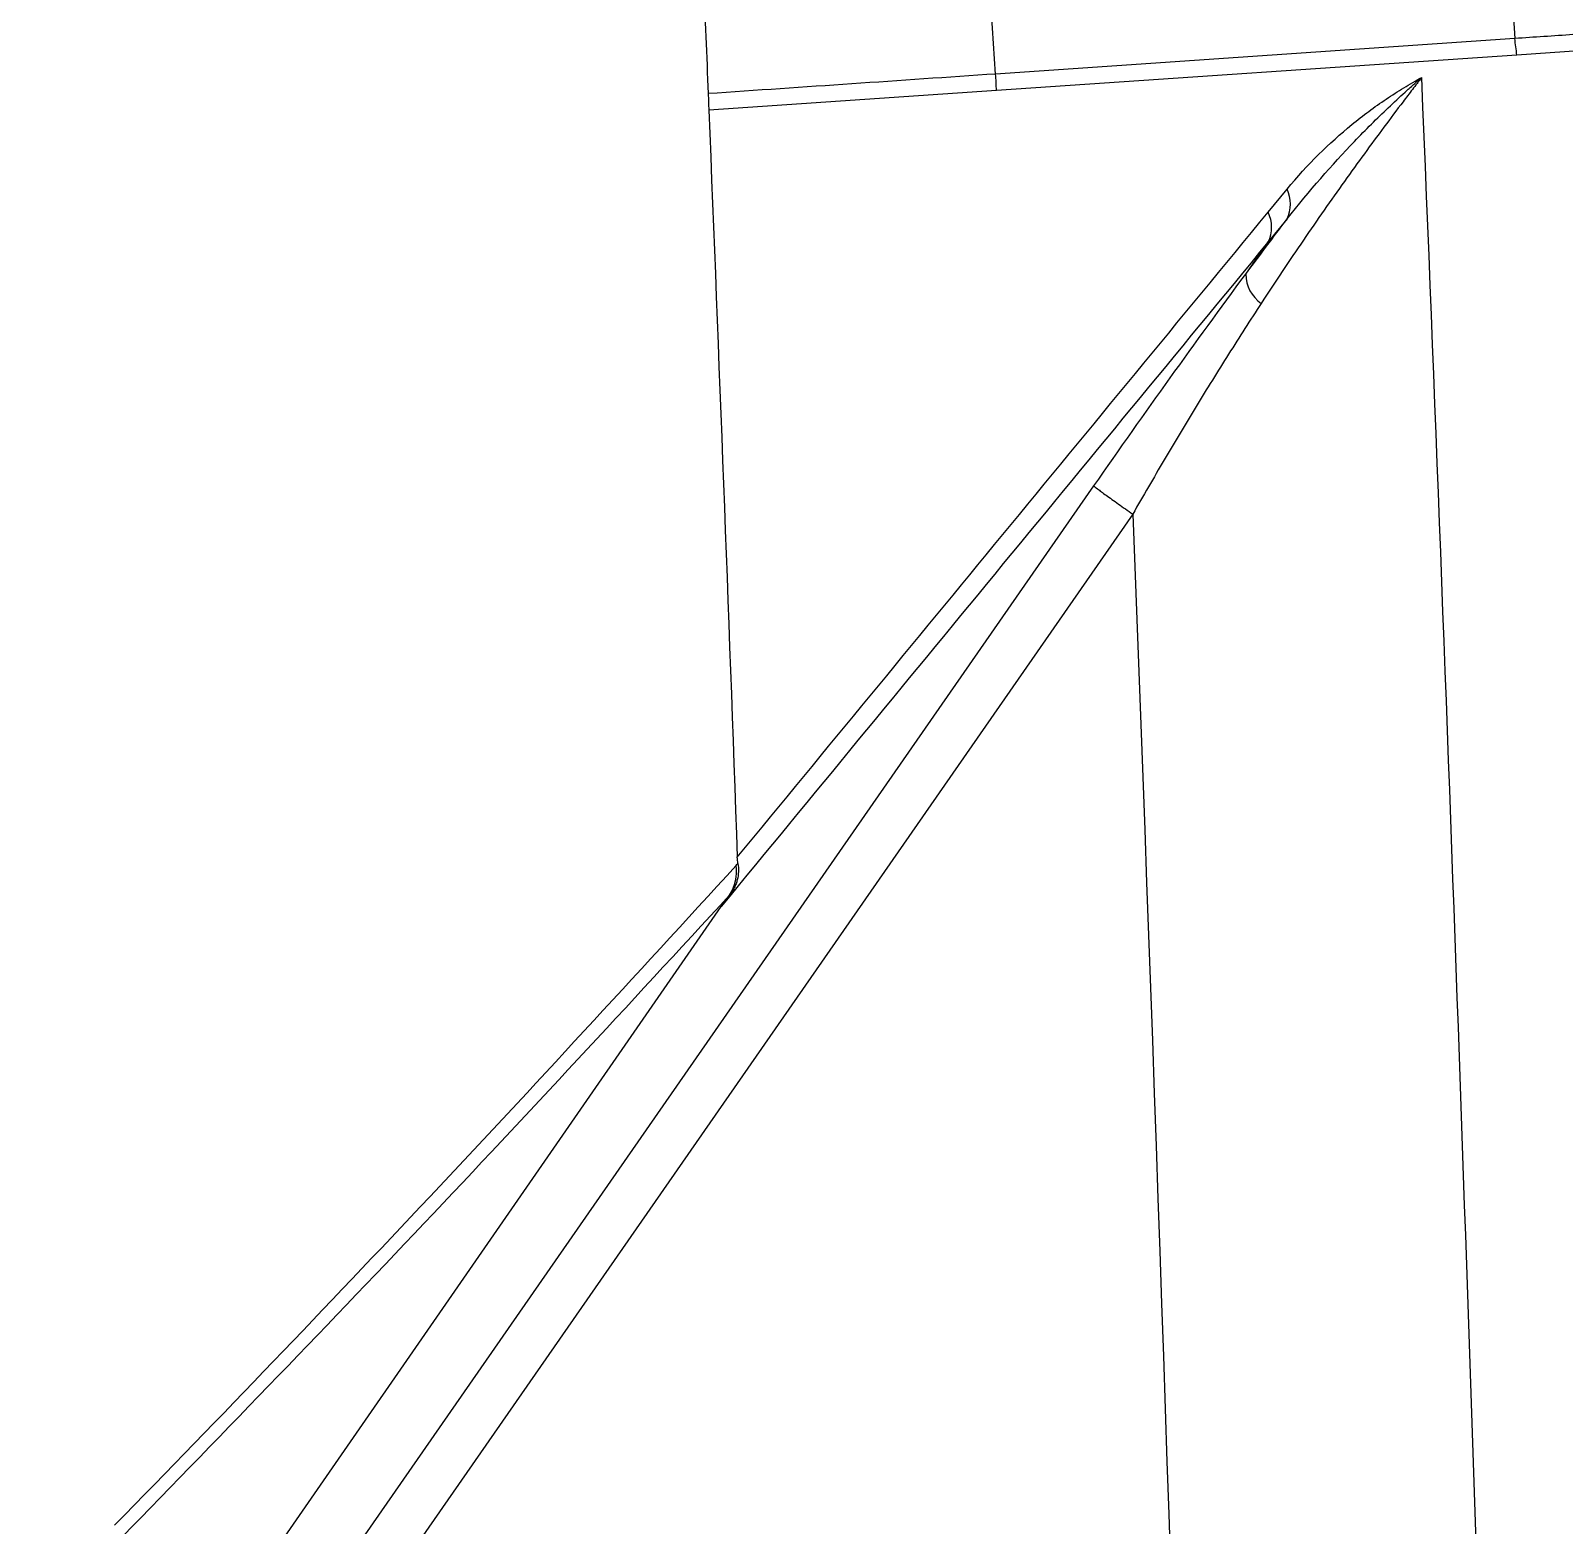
# Model space of a CAD drawing. Extents: x 409 to 498, y 628 to 778.
# Drawn here: x 490.218 to 494.862, y 709.874 to 714.397 of the extents above; entities that cross this region are included whole.
import ezdxf

# ---------------------------------------------------------------- set-up
doc = ezdxf.new("R2010")
doc.units = 0
doc.header["$MEASUREMENT"] = 0
doc.layers.add('1', color=4, linetype='Continuous')
doc.layers.add('GEOMETRY', color=4, linetype='Continuous', lineweight=25)

# ---------------------------------------------------------------- blocks, each defined once
blk = doc.blocks.new('2026_PULSE')
at = {"layer": 'GEOMETRY'}
for p, q in [((85.9476, 72.1564), (86.1349, 69.4128)), ((84.5627, 69.3054), (84.3754, 72.049)), ((86.1349, 69.4128), (84.5627, 69.3054)), ((86.4897, 69.3865), (86.1403, 69.3627)), ((86.1403, 69.3627), (84.5652, 69.2554)), ((84.5652, 69.2554), (83.6943, 69.196)), ((85.3878, 68.8872), (85.4451, 68.9568)), ((85.4452, 68.8668), (85.3879, 68.7972)), ((85.3198, 68.6994), (85.3879, 68.7972)), ((81.8001, 63.6574), (84.8602, 68.0587)), ((84.9778, 67.9736), (81.9177, 63.5723)), ((81.6408, 63.7677), (83.7316, 66.786)), ((83.7572, 66.8206), (83.7569, 66.8202))]:
    blk.add_line(p, q, dxfattribs=at)
at = {"layer": 'GEOMETRY', "flags": 128}
blk.add_lwpolyline([(83.7768, 66.9106), (83.7795, 66.9136), (83.7822, 66.9165)], dxfattribs=at)
at = {"layer": 'GEOMETRY'}
for centre, radius, start, end in [((85.3526, 68.9117), 0.1029, 334.1304, 25.9472), ((85.2953, 68.8421), 0.1029, 334.1314, 25.9454), ((85.4303, 68.7017), 0.1105, 181.2281, 234.8546), ((83.6444, 66.8924), 0.1336, 327.2826, 7.8307)]:
    blk.add_arc(centre, radius, start, end, dxfattribs=at)
for points, knots in [([(83.6332, 70.6645), (83.6338, 70.6513), (83.6369, 70.5806), (83.6421, 70.4525), (83.652, 70.2228), (83.6641, 69.9355), (83.6783, 69.5908), (83.6876, 69.361), (83.6922, 69.2461)], [0, 0, 0, 0, 0.0143428, 0.0768428, 0.1393428, 0.2643428, 0.3893428, 0.5143428, 0.5143428, 0.5143428, 0.5143428]), ([(85.8529, 69.2953), (85.8506, 69.2923), (85.8482, 69.2893), (85.8435, 69.2832), (85.8365, 69.2741), (85.8201, 69.2528), (85.8059, 69.2341), (85.7772, 69.1965), (85.7579, 69.1708), (85.6994, 69.0921), (85.6595, 69.0374), (85.5781, 68.9235), (85.5367, 68.8642), (85.4733, 68.7716), (85.452, 68.7401), (85.4094, 68.6764), (85.3881, 68.6442), (85.3667, 68.6114)], [0, 0, 0, 0, 0.015625, 0.015625, 0.03125, 0.0625, 0.125, 0.125, 0.25, 0.25, 0.5, 0.5, 0.75, 0.75, 0.875, 0.875, 1, 1, 1, 1]), ([(85.4451, 68.9568), (85.5072, 69.0321), (85.5727, 69.0964), (85.6751, 69.1801), (85.7099, 69.2058), (85.763, 69.2416), (85.7808, 69.253), (85.8077, 69.2694), (85.8167, 69.2747), (85.8348, 69.2852), (85.8439, 69.2903), (85.8529, 69.2953)], [0, 0, 0, 0, 0.5, 0.5, 0.75, 0.75, 0.875, 0.875, 0.9375, 0.9375, 1, 1, 1, 1]), ([(85.4452, 68.8668), (85.5128, 68.9527), (85.581, 69.0305), (85.6833, 69.1372), (85.7174, 69.1711), (85.7685, 69.2196), (85.7855, 69.2353), (85.8108, 69.2583), (85.8193, 69.2658), (85.8361, 69.2807), (85.8445, 69.2881), (85.8529, 69.2953)], [0, 0, 0, 0, 0.5, 0.5, 0.75, 0.75, 0.875, 0.875, 0.9375, 0.9375, 1, 1, 1, 1]), ([(84.8602, 68.0587), (84.9376, 68.17), (85.0146, 68.279), (85.1678, 68.4926), (85.244, 68.5971), (85.3198, 68.6994)], [0, 0, 0, 0, 0.5, 0.5, 1, 1, 1, 1]), ([(85.3667, 68.6114), (85.3338, 68.561), (85.3009, 68.5098), (85.2352, 68.4057), (85.2024, 68.3528), (85.1374, 68.246), (85.1052, 68.1921), (85.0572, 68.1106), (85.0412, 68.0834), (85.0095, 68.0286), (84.9936, 68.0011), (84.9778, 67.9736)], [0, 0, 0, 0, 0.25, 0.25, 0.5, 0.5, 0.75, 0.75, 0.875, 0.875, 1, 1, 1, 1]), ([(84.8602, 68.0587), (84.8613, 68.0575), (84.8651, 68.0544), (84.8778, 68.0448), (84.8866, 68.0383), (84.908, 68.0228), (84.9207, 68.0138), (84.9481, 67.9944), (84.9629, 67.984), (84.9778, 67.9736)], [0, 0, 0, 0, 0.25, 0.25, 0.5, 0.5, 0.75, 0.75, 1, 1, 1, 1]), ([(83.7822, 66.9165), (83.7835, 66.9081), (83.7841, 66.8998), (83.7835, 66.8833), (83.7824, 66.875), (83.7793, 66.8626), (83.7781, 66.8585), (83.775, 66.8503), (83.7732, 66.8462), (83.769, 66.8381), (83.7666, 66.8342), (83.7619, 66.8269), (83.7595, 66.8236), (83.7572, 66.8206)], [0, 0, 0, 0, 0.25, 0.25, 0.5, 0.5, 0.625, 0.625, 0.75, 0.75, 0.875, 0.875, 1, 1, 1, 1]), ([(81.8945, 64.9133), (82.218, 65.2429), (82.5365, 65.5753), (83.1637, 66.2421), (83.4724, 66.5765), (83.7768, 66.9106)], [0, 0, 0, 0, 0.5, 0.5, 1, 1, 1, 1]), ([(83.7569, 66.8202), (83.4514, 66.4892), (82.8446, 65.8317), (82.2026, 65.171), (81.8838, 64.843)], [0, 0, 0, 0, 0.5035298, 1, 1, 1, 1]), ([(83.7316, 66.786), (83.7328, 66.7877), (83.7339, 66.7893), (83.7362, 66.7924), (83.7373, 66.7939), (83.7406, 66.7984), (83.7427, 66.8013), (83.749, 66.8097), (83.7531, 66.8152), (83.7572, 66.8206)], [0, 0, 0, 0, 0.125, 0.125, 0.25, 0.25, 0.5, 0.5, 1, 1, 1, 1])]:
    blk.add_open_spline(points, degree=3, knots=knots, dxfattribs=at)
for points in [[(86.4877, 69.4366), (86.4286, 69.4326), (86.3106, 69.4247), (86.1933, 69.4167), (86.1349, 69.4128)], [(86.1403, 69.3627), (86.1399, 69.3711), (86.1378, 69.3878), (86.1355, 69.4044), (86.1349, 69.4128)], [(84.5627, 69.3054), (84.4178, 69.2955), (84.1277, 69.2757), (83.8374, 69.256), (83.6922, 69.2461)], [(84.5652, 69.2554), (84.5649, 69.2637), (84.5642, 69.2804), (84.5633, 69.2971), (84.5627, 69.3054)], [(86.2036, 57.794), (86.1279, 61.6289), (86.011, 65.4629), (85.8529, 69.2953)], [(83.6922, 69.2461), (83.6926, 69.2377), (83.6932, 69.221), (83.6939, 69.2044), (83.6943, 69.196)], [(83.6943, 69.196), (83.7246, 68.4424), (83.7533, 67.6888), (83.7805, 66.935)], [(83.7805, 66.935), (84.3167, 67.5865), (84.8525, 68.2372), (85.3878, 68.8872)], [(85.3198, 68.6994), (85.3622, 68.7565), (85.404, 68.8123), (85.4452, 68.8668)], [(85.3879, 68.7972), (84.8362, 68.1276), (84.2841, 67.4572), (83.7316, 66.786)], [(84.9778, 67.9736), (85.1098, 64.5755), (85.2094, 61.1761), (85.2765, 57.7762)], [(83.7822, 66.9165), (83.7813, 66.9224), (83.7808, 66.9286), (83.7805, 66.935)]]:
    blk.add_open_spline(points, degree=3, dxfattribs=at)

msp = doc.modelspace()

# ---------------------------------------------------------------- block references
at = {"layer": '1'}
msp.add_blockref('2026_PULSE', (408.577, 644.9604), dxfattribs=at)

doc.saveas('drawing.dxf')
